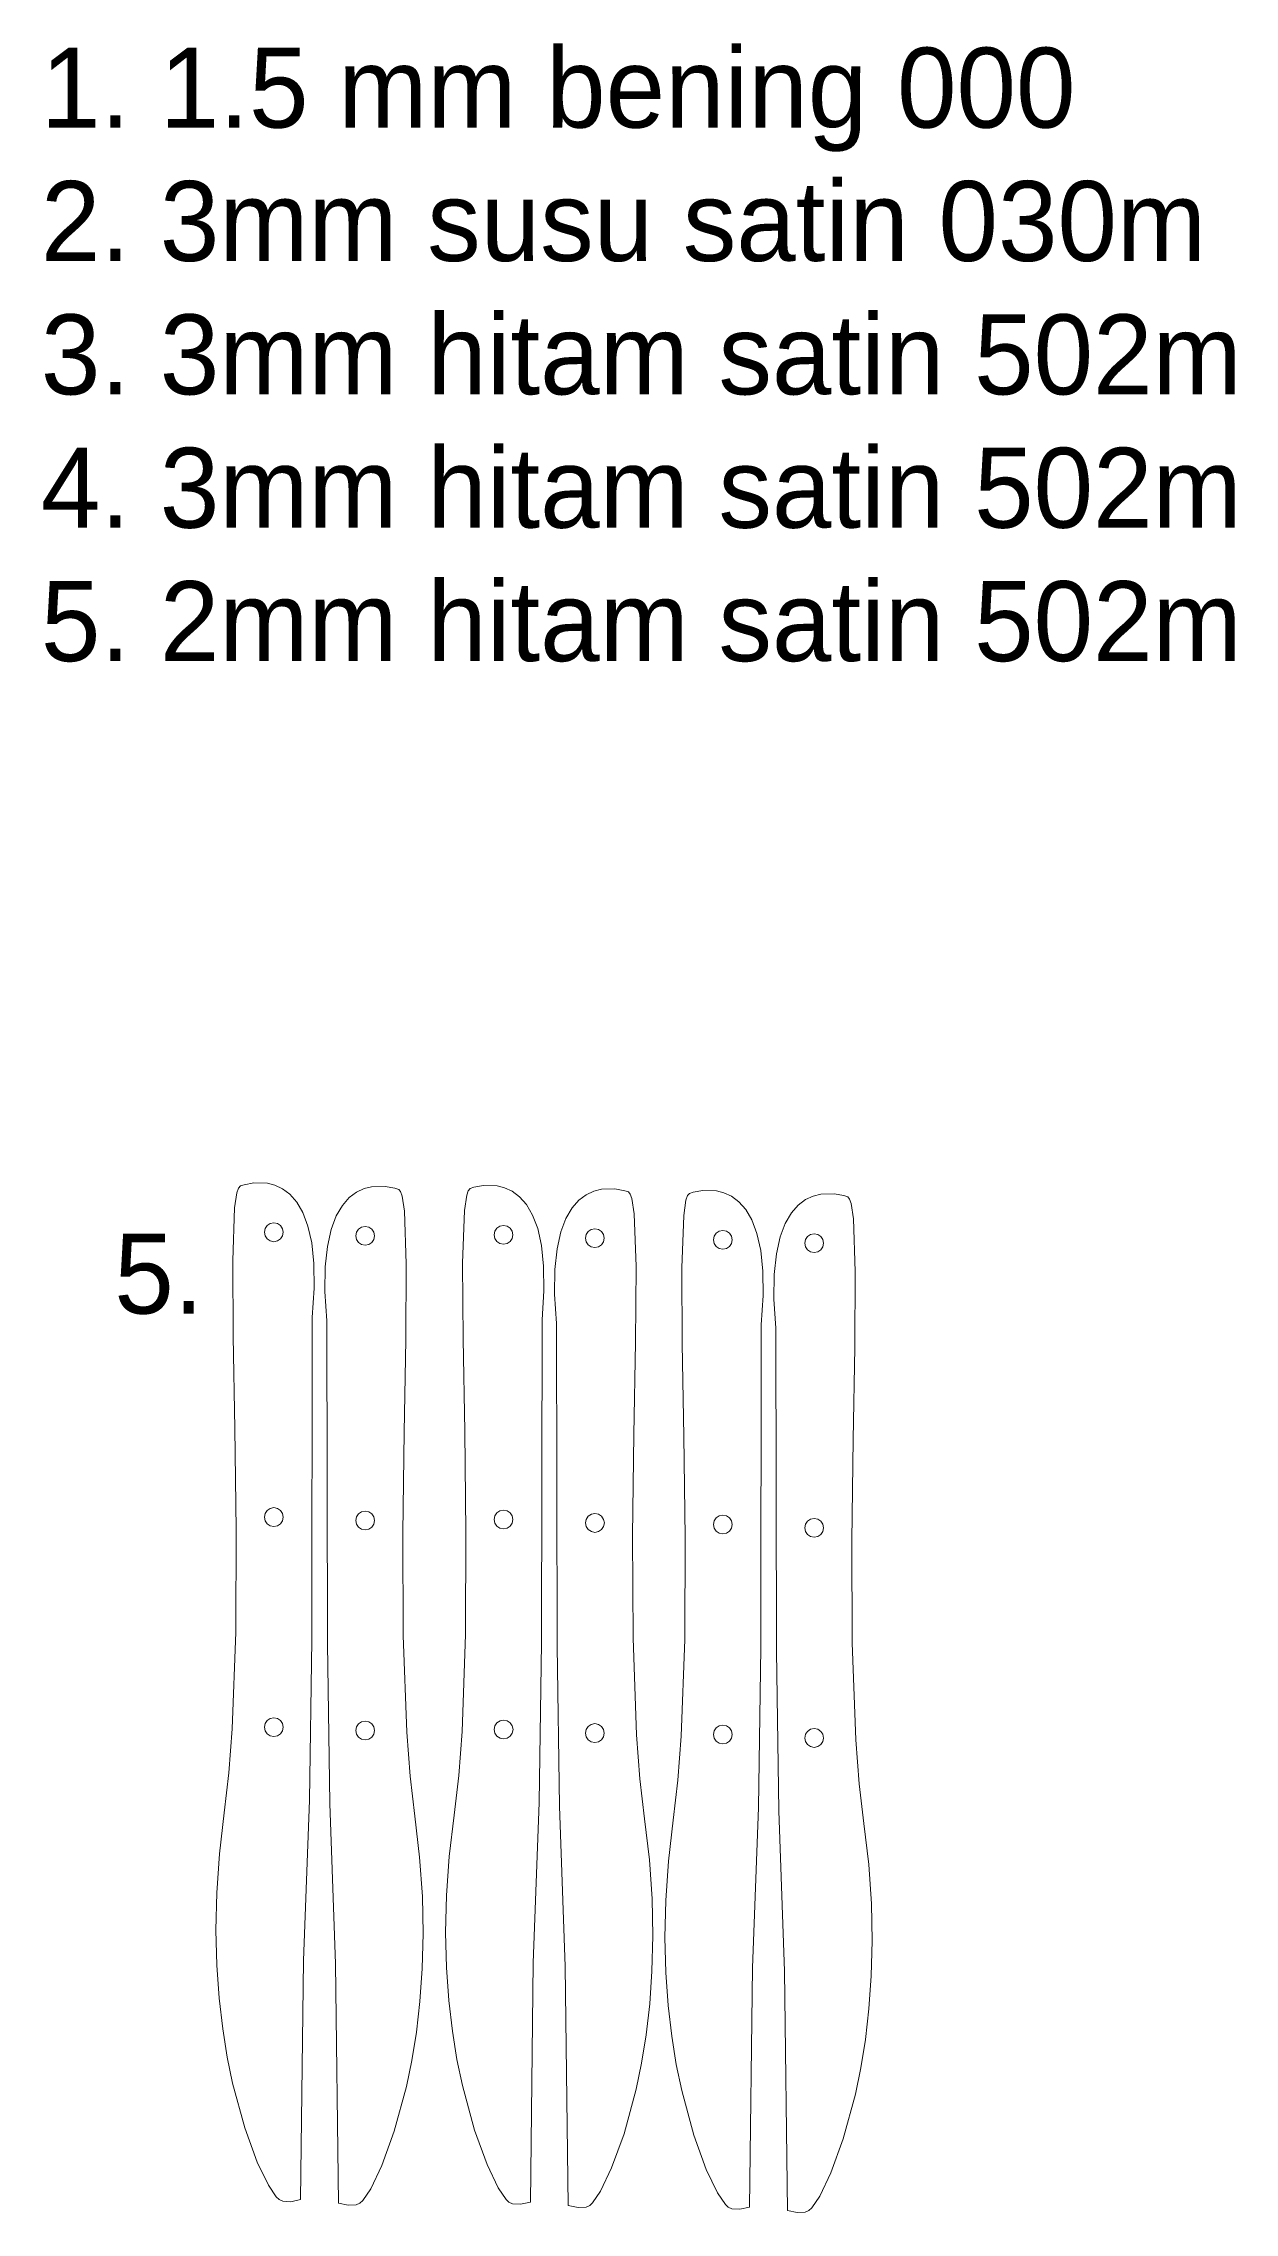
# Model space of a CAD drawing. Extents: x -219 to 329, y -29 to 491.
# Drawn here: x 180.3 to 329.2, y 69.4 to 340.5 of the extents above; entities that cross this region are included whole.
import ezdxf

# ---------------------------------------------------------------- set-up
doc = ezdxf.new("R2010")
doc.units = 0
doc.header["$MEASUREMENT"] = 0
doc.layers.get('0').update_dxf_attribs({"lineweight": 25, "true_color": 0xffffff})
doc.layers.add('Layer 1', color=7, linetype='BYLAYER', lineweight=5, true_color=0xffffff)
doc.styles.add('textstyle0', font='')
doc.styles.add('textstyle1', font='')
doc.styles.get('textstyle0').set_extended_font_data('Lexend Medium')
doc.styles.get('textstyle1').set_extended_font_data('Lexend Medium')

msp = doc.modelspace()

# ---------------------------------------------------------------- linework, layer by layer
at = {"layer": 'Layer 1'}
for p, q in [((206.63, 198.1), (205.41, 197.87)), ((208.32, 198.05), (206.63, 198.1)), ((209.25, 197.81), (208.32, 198.05)), ((204.51, 196.88), (204.22, 194.97)), ((204.7, 197.44), (204.51, 196.88)), ((204.94, 197.72), (204.7, 197.44)), ((205.41, 197.87), (204.94, 197.72)), ((210.2, 197.37), (209.25, 197.81)), ((211.12, 196.69), (210.2, 197.37)), ((211.98, 195.71), (211.12, 196.69)), ((212.75, 194.4), (211.98, 195.71)), ((216.92, 193.97), (217.69, 195.28)), ((217.69, 195.28), (218.55, 196.26)), ((218.55, 196.26), (219.47, 196.94)), ((219.47, 196.94), (220.41, 197.39)), ((220.41, 197.39), (221.35, 197.62)), ((221.35, 197.62), (223.04, 197.67)), ((223.04, 197.67), (224.26, 197.44)), ((224.26, 197.44), (224.73, 197.29)), ((224.73, 197.29), (224.97, 197.01)), ((224.97, 197.01), (225.16, 196.45)), ((225.16, 196.45), (225.45, 194.55)), ((233.23, 196.56), (232.94, 194.66)), ((233.43, 197.12), (233.23, 196.56)), ((233.66, 197.4), (233.43, 197.12)), ((234.13, 197.56), (233.66, 197.4)), ((235.35, 197.78), (234.13, 197.56)), ((237.04, 197.74), (235.35, 197.78)), ((237.98, 197.5), (237.04, 197.74)), ((238.92, 197.06), (237.98, 197.5)), ((239.84, 196.37), (238.92, 197.06)), ((240.71, 195.39), (239.84, 196.37)), ((241.47, 194.08), (240.71, 195.39)), ((246.41, 194.97), (247.27, 195.94)), ((247.27, 195.94), (248.19, 196.63)), ((248.19, 196.63), (249.14, 197.07)), ((249.14, 197.07), (250.07, 197.31)), ((250.07, 197.31), (251.76, 197.36)), ((251.76, 197.36), (252.99, 197.13)), ((252.99, 197.13), (253.46, 196.97)), ((253.46, 196.97), (253.69, 196.7)), ((253.69, 196.7), (253.89, 196.14)), ((253.89, 196.14), (254.17, 194.23)), ((260.65, 195.95), (260.36, 194.04)), ((260.84, 196.51), (260.65, 195.95)), ((261.08, 196.78), (260.84, 196.51)), ((261.55, 196.94), (261.08, 196.78)), ((262.77, 197.17), (261.55, 196.94)), ((264.46, 197.12), (262.77, 197.17)), ((265.39, 196.88), (264.46, 197.12)), ((266.34, 196.44), (265.39, 196.88)), ((267.26, 195.75), (266.34, 196.44)), ((268.12, 194.78), (267.26, 195.75)), ((273.83, 194.35), (274.69, 195.33)), ((274.69, 195.33), (275.61, 196.01)), ((275.61, 196.01), (276.55, 196.45)), ((276.55, 196.45), (277.49, 196.69)), ((277.49, 196.69), (279.18, 196.74)), ((279.18, 196.74), (280.4, 196.51)), ((280.4, 196.51), (280.87, 196.36)), ((280.87, 196.36), (281.11, 196.08)), ((281.11, 196.08), (281.3, 195.52)), ((281.3, 195.52), (281.59, 193.61)), ((204.22, 194.97), (203.98, 188.4)), ((208.04, 192.39), (208.3, 192.76)), ((208.3, 192.76), (208.67, 193.01)), ((208.67, 193.01), (209.13, 193.1)), ((209.13, 193.1), (209.58, 193.01)), ((209.58, 193.01), (209.96, 192.76)), ((209.96, 192.76), (210.21, 192.38)), ((213.38, 192.71), (212.75, 194.4)), ((213.86, 190.6), (213.38, 192.71)), ((216.28, 192.28), (216.92, 193.97)), ((220.09, 192.58), (219.71, 192.33)), ((220.54, 192.67), (220.09, 192.58)), ((221, 192.58), (220.54, 192.67)), ((221.37, 192.33), (221, 192.58)), ((225.45, 194.55), (225.68, 187.97)), ((232.94, 194.66), (232.71, 188.08)), ((237.02, 192.44), (237.39, 192.69)), ((237.39, 192.69), (237.85, 192.79)), ((237.85, 192.79), (238.31, 192.69)), ((238.31, 192.69), (238.68, 192.44)), ((242.11, 192.4), (241.47, 194.08)), ((245.01, 191.97), (245.64, 193.66)), ((245.64, 193.66), (246.41, 194.97)), ((254.17, 194.23), (254.41, 187.66)), ((260.36, 194.04), (260.12, 187.47)), ((268.89, 193.47), (268.12, 194.78)), ((269.52, 191.78), (268.89, 193.47)), ((272.42, 191.35), (273.06, 193.04)), ((273.06, 193.04), (273.83, 194.35)), ((281.59, 193.61), (281.82, 187.04)), ((207.95, 191.93), (208.04, 192.39)), ((208.04, 191.47), (207.95, 191.93)), ((208.3, 191.1), (208.04, 191.47)), ((208.67, 190.85), (208.3, 191.1)), ((209.13, 190.75), (208.67, 190.85)), ((209.58, 190.85), (209.13, 190.75)), ((209.96, 191.1), (209.58, 190.85)), ((210.21, 191.47), (209.96, 191.1)), ((210.21, 192.38), (210.3, 191.93)), ((210.3, 191.93), (210.21, 191.47)), ((210.3, 191.93), (210.3, 191.93)), ((214.13, 188.03), (213.86, 190.6)), ((215.54, 187.6), (215.81, 190.17)), ((215.81, 190.17), (216.28, 192.28)), ((219.46, 191.96), (219.37, 191.5)), ((219.37, 191.5), (219.46, 191.04)), ((219.37, 191.5), (219.37, 191.5)), ((219.71, 192.33), (219.46, 191.96)), ((219.46, 191.04), (219.71, 190.67)), ((219.71, 190.67), (220.09, 190.42)), ((220.09, 190.42), (220.54, 190.33)), ((220.54, 190.33), (221, 190.42)), ((221, 190.42), (221.37, 190.67)), ((221.62, 191.96), (221.37, 192.33)), ((221.37, 190.67), (221.62, 191.04)), ((221.72, 191.5), (221.62, 191.96)), ((221.62, 191.04), (221.72, 191.5)), ((236.68, 191.61), (236.77, 192.07)), ((236.77, 191.16), (236.68, 191.61)), ((236.77, 192.07), (237.02, 192.44)), ((237.02, 190.78), (236.77, 191.16)), ((237.39, 190.53), (237.02, 190.78)), ((237.85, 190.44), (237.39, 190.53)), ((238.31, 190.53), (237.85, 190.44)), ((238.68, 190.78), (238.31, 190.53)), ((238.68, 192.44), (238.93, 192.07)), ((238.93, 191.16), (238.68, 190.78)), ((238.93, 192.07), (239.02, 191.61)), ((239.02, 191.61), (238.93, 191.16)), ((239.02, 191.61), (239.02, 191.61)), ((242.58, 190.29), (242.11, 192.4)), ((242.85, 187.71), (242.58, 190.29)), ((244.27, 187.28), (244.54, 189.86)), ((244.54, 189.86), (245.01, 191.97)), ((248.19, 191.64), (248.09, 191.18)), ((248.09, 191.18), (248.19, 190.73)), ((248.09, 191.18), (248.09, 191.18)), ((248.44, 192.01), (248.19, 191.64)), ((248.19, 190.73), (248.44, 190.35)), ((248.81, 192.27), (248.44, 192.01)), ((248.44, 190.35), (248.81, 190.1)), ((249.27, 192.36), (248.81, 192.27)), ((248.81, 190.1), (249.27, 190.01)), ((249.72, 192.27), (249.27, 192.36)), ((249.27, 190.01), (249.72, 190.1)), ((250.1, 192.01), (249.72, 192.27)), ((249.72, 190.1), (250.1, 190.35)), ((250.35, 191.64), (250.1, 192.01)), ((250.1, 190.35), (250.35, 190.73)), ((250.44, 191.18), (250.35, 191.64)), ((250.35, 190.73), (250.44, 191.18)), ((264.09, 191), (264.18, 191.45)), ((264.18, 190.54), (264.09, 191)), ((264.18, 191.45), (264.44, 191.83)), ((264.44, 190.17), (264.18, 190.54)), ((264.44, 191.83), (264.81, 192.08)), ((264.81, 189.91), (264.44, 190.17)), ((264.81, 192.08), (265.27, 192.17)), ((265.27, 189.82), (264.81, 189.91)), ((265.27, 192.17), (265.72, 192.08)), ((265.72, 189.91), (265.27, 189.82)), ((265.72, 192.08), (266.1, 191.83)), ((266.1, 190.17), (265.72, 189.91)), ((266.1, 191.83), (266.35, 191.45)), ((266.35, 190.54), (266.1, 190.17)), ((266.35, 191.45), (266.44, 191)), ((266.44, 191), (266.35, 190.54)), ((266.44, 191), (266.44, 191)), ((270, 189.67), (269.52, 191.78)), ((271.95, 189.24), (272.42, 191.35)), ((275.6, 191.02), (275.51, 190.57)), ((275.51, 190.57), (275.6, 190.11)), ((275.51, 190.57), (275.51, 190.57)), ((275.85, 191.4), (275.6, 191.02)), ((275.6, 190.11), (275.85, 189.74)), ((276.23, 191.65), (275.85, 191.4)), ((276.68, 191.74), (276.23, 191.65)), ((277.14, 191.65), (276.68, 191.74)), ((277.51, 191.4), (277.14, 191.65)), ((277.76, 191.02), (277.51, 191.4)), ((277.51, 189.74), (277.76, 190.11)), ((277.86, 190.57), (277.76, 191.02)), ((277.76, 190.11), (277.86, 190.57)), ((203.98, 188.4), (204.05, 178.9)), ((214.16, 184.94), (214.13, 188.03)), ((215.51, 184.51), (215.54, 187.6)), ((225.68, 187.97), (225.62, 178.48)), ((232.71, 188.08), (232.78, 178.59)), ((242.88, 184.62), (242.85, 187.71)), ((244.23, 184.2), (244.27, 187.28)), ((254.41, 187.66), (254.34, 178.16)), ((260.12, 187.47), (260.19, 177.97)), ((270.27, 187.09), (270, 189.67)), ((270.3, 184.01), (270.27, 187.09)), ((271.68, 186.66), (271.95, 189.24)), ((275.85, 189.74), (276.23, 189.49)), ((276.23, 189.49), (276.68, 189.39)), ((276.68, 189.39), (277.14, 189.49)), ((277.14, 189.49), (277.51, 189.74)), ((213.92, 181.3), (214.16, 184.94)), ((215.75, 180.87), (215.51, 184.51)), ((242.65, 180.98), (242.88, 184.62)), ((271.65, 183.58), (271.68, 186.66)), ((281.82, 187.04), (281.75, 177.54)), ((244.47, 180.55), (244.23, 184.2)), ((270.06, 180.37), (270.3, 184.01)), ((271.89, 179.94), (271.65, 183.58)), ((213.86, 140.93), (213.92, 181.3)), ((213.92, 181.3), (213.92, 181.3)), ((215.81, 140.5), (215.75, 180.87)), ((215.75, 180.87), (215.75, 180.87)), ((242.58, 140.62), (242.65, 180.98)), ((242.65, 180.98), (242.65, 180.98)), ((244.53, 140.19), (244.47, 180.55)), ((244.47, 180.55), (244.47, 180.55)), ((270, 140), (270.06, 180.37)), ((270.06, 180.37), (270.06, 180.37)), ((271.95, 139.57), (271.89, 179.94)), ((271.89, 179.94), (271.89, 179.94)), ((204.05, 178.9), (204.26, 167.39)), ((225.62, 178.48), (225.41, 166.96)), ((232.78, 178.59), (232.98, 167.08)), ((254.34, 178.16), (254.14, 166.65)), ((260.19, 177.97), (260.4, 166.46)), ((281.75, 177.54), (281.55, 166.03)), ((204.26, 167.39), (204.42, 154.78)), ((225.41, 166.96), (225.25, 154.35)), ((232.98, 167.08), (233.14, 154.46)), ((254.14, 166.65), (253.98, 154.03)), ((260.4, 166.46), (260.56, 153.84)), ((281.55, 166.03), (281.39, 153.42)), ((208.29, 157.17), (208.66, 157.42)), ((208.66, 157.42), (209.12, 157.52)), ((209.12, 157.52), (209.58, 157.42)), ((209.58, 157.42), (209.95, 157.17)), ((204.42, 154.78), (204.36, 141.96)), ((207.95, 156.34), (208.04, 156.8)), ((208.04, 155.88), (207.95, 156.34)), ((208.04, 156.8), (208.29, 157.17)), ((208.29, 155.51), (208.04, 155.88)), ((208.66, 155.26), (208.29, 155.51)), ((209.12, 155.17), (208.66, 155.26)), ((209.58, 155.26), (209.12, 155.17)), ((209.95, 155.51), (209.58, 155.26)), ((209.95, 157.17), (210.2, 156.8)), ((210.2, 155.88), (209.95, 155.51)), ((210.2, 156.8), (210.29, 156.34)), ((210.29, 156.34), (210.2, 155.88)), ((210.29, 156.34), (210.29, 156.34)), ((219.47, 156.37), (219.38, 155.91)), ((219.38, 155.91), (219.47, 155.46)), ((219.38, 155.91), (219.38, 155.91)), ((219.72, 156.74), (219.47, 156.37)), ((219.47, 155.46), (219.72, 155.08)), ((220.09, 156.99), (219.72, 156.74)), ((219.72, 155.08), (220.09, 154.83)), ((220.55, 157.09), (220.09, 156.99)), ((220.09, 154.83), (220.55, 154.74)), ((221.01, 156.99), (220.55, 157.09)), ((220.55, 154.74), (221.01, 154.83)), ((221.38, 156.74), (221.01, 156.99)), ((221.01, 154.83), (221.38, 155.08)), ((221.63, 156.37), (221.38, 156.74)), ((221.38, 155.08), (221.63, 155.46)), ((221.72, 155.91), (221.63, 156.37)), ((221.63, 155.46), (221.72, 155.91)), ((236.67, 156.03), (236.76, 156.48)), ((236.76, 155.57), (236.67, 156.03)), ((236.76, 156.48), (237.01, 156.86)), ((237.01, 155.2), (236.76, 155.57)), ((237.01, 156.86), (237.39, 157.11)), ((237.39, 154.94), (237.01, 155.2)), ((237.39, 157.11), (237.84, 157.2)), ((237.84, 154.85), (237.39, 154.94)), ((237.84, 157.2), (238.3, 157.11)), ((238.3, 154.94), (237.84, 154.85)), ((238.3, 157.11), (238.67, 156.86)), ((238.67, 155.2), (238.3, 154.94)), ((238.67, 156.86), (238.93, 156.48)), ((238.93, 155.57), (238.67, 155.2)), ((238.93, 156.48), (239.02, 156.03)), ((239.02, 156.03), (238.93, 155.57)), ((239.02, 156.03), (239.02, 156.03)), ((248.19, 156.05), (248.1, 155.6)), ((248.1, 155.6), (248.19, 155.14)), ((248.1, 155.6), (248.1, 155.6)), ((248.44, 156.43), (248.19, 156.05)), ((248.19, 155.14), (248.44, 154.77)), ((248.82, 156.68), (248.44, 156.43)), ((248.44, 154.77), (248.82, 154.52)), ((249.27, 156.77), (248.82, 156.68)), ((249.73, 156.68), (249.27, 156.77)), ((250.1, 156.43), (249.73, 156.68)), ((249.73, 154.52), (250.1, 154.77)), ((250.35, 156.05), (250.1, 156.43)), ((250.1, 154.77), (250.35, 155.14)), ((250.45, 155.6), (250.35, 156.05)), ((250.35, 155.14), (250.45, 155.6)), ((264.09, 155.41), (264.18, 155.87)), ((264.18, 154.95), (264.09, 155.41)), ((264.18, 155.87), (264.43, 156.24)), ((264.43, 154.58), (264.18, 154.95)), ((264.43, 156.24), (264.8, 156.49)), ((264.8, 154.33), (264.43, 154.58)), ((264.8, 156.49), (265.26, 156.58)), ((265.26, 156.58), (265.72, 156.49)), ((265.72, 156.49), (266.09, 156.24)), ((266.09, 154.58), (265.72, 154.33)), ((266.09, 156.24), (266.34, 155.86)), ((266.34, 154.95), (266.09, 154.58)), ((266.34, 155.86), (266.43, 155.41)), ((266.43, 155.41), (266.34, 154.95)), ((266.43, 155.41), (266.43, 155.41)), ((275.61, 155.44), (275.52, 154.98)), ((275.52, 154.98), (275.61, 154.52)), ((275.52, 154.98), (275.52, 154.98)), ((275.86, 155.81), (275.61, 155.44)), ((276.23, 156.06), (275.86, 155.81)), ((276.69, 156.15), (276.23, 156.06)), ((277.15, 156.06), (276.69, 156.15)), ((277.52, 155.81), (277.15, 156.06)), ((277.77, 155.44), (277.52, 155.81)), ((277.86, 154.98), (277.77, 155.44)), ((277.77, 154.52), (277.86, 154.98)), ((225.25, 154.35), (225.3, 141.53)), ((233.14, 154.46), (233.09, 141.65)), ((248.82, 154.52), (249.27, 154.42)), ((249.27, 154.42), (249.73, 154.52)), ((253.98, 154.03), (254.03, 141.22)), ((260.56, 153.84), (260.5, 141.03)), ((265.26, 154.23), (264.8, 154.33)), ((265.72, 154.33), (265.26, 154.23)), ((275.61, 154.52), (275.86, 154.15)), ((275.86, 154.15), (276.23, 153.9)), ((276.23, 153.9), (276.69, 153.81)), ((276.69, 153.81), (277.15, 153.9)), ((277.15, 153.9), (277.52, 154.15)), ((277.52, 154.15), (277.77, 154.52)), ((281.39, 153.42), (281.44, 140.6)), ((204.36, 141.96), (203.93, 129.86)), ((225.3, 141.53), (225.74, 129.43)), ((233.09, 141.65), (232.65, 129.54)), ((254.03, 141.22), (254.47, 129.12)), ((260.5, 141.03), (260.06, 128.93)), ((213.56, 120.96), (213.86, 140.93)), ((216.11, 120.53), (215.81, 140.5)), ((242.29, 120.64), (242.58, 140.62)), ((244.83, 120.22), (244.53, 140.19)), ((269.7, 120.03), (270, 140)), ((272.25, 119.6), (271.95, 139.57)), ((281.44, 140.6), (281.88, 128.5)), ((207.95, 130.09), (208.05, 130.54)), ((208.05, 130.54), (208.3, 130.92)), ((208.3, 130.92), (208.67, 131.17)), ((208.67, 131.17), (209.13, 131.26)), ((209.13, 131.26), (209.58, 131.17)), ((209.58, 131.17), (209.96, 130.92)), ((209.96, 130.92), (210.21, 130.54)), ((210.21, 130.54), (210.3, 130.09)), ((219.71, 130.49), (219.46, 130.11)), ((220.08, 130.74), (219.71, 130.49)), ((220.54, 130.83), (220.08, 130.74)), ((221, 130.74), (220.54, 130.83)), ((221.37, 130.49), (221, 130.74)), ((221.62, 130.11), (221.37, 130.49)), ((236.68, 129.77), (236.77, 130.23)), ((236.77, 130.23), (237.02, 130.6)), ((237.02, 130.6), (237.4, 130.85)), ((237.4, 130.85), (237.85, 130.94)), ((237.85, 130.94), (238.31, 130.85)), ((238.31, 130.85), (238.68, 130.6)), ((238.68, 130.6), (238.93, 130.23)), ((238.93, 130.23), (239.03, 129.77)), ((248.43, 130.17), (248.18, 129.8)), ((248.81, 130.42), (248.43, 130.17)), ((249.26, 130.52), (248.81, 130.42)), ((249.72, 130.42), (249.26, 130.52)), ((250.09, 130.17), (249.72, 130.42)), ((250.35, 129.8), (250.09, 130.17)), ((264.44, 129.98), (264.81, 130.23)), ((264.81, 130.23), (265.27, 130.33)), ((265.27, 130.33), (265.72, 130.23)), ((265.72, 130.23), (266.1, 129.98)), ((203.93, 129.86), (203.51, 124.36)), ((208.05, 129.63), (207.95, 130.09)), ((208.3, 129.25), (208.05, 129.63)), ((208.67, 129), (208.3, 129.25)), ((209.13, 128.91), (208.67, 129)), ((209.58, 129), (209.13, 128.91)), ((209.96, 129.25), (209.58, 129)), ((210.21, 129.63), (209.96, 129.25)), ((210.3, 130.09), (210.21, 129.63)), ((210.3, 130.09), (210.3, 130.09)), ((219.46, 130.11), (219.37, 129.66)), ((219.37, 129.66), (219.46, 129.2)), ((219.37, 129.66), (219.37, 129.66)), ((219.46, 129.2), (219.71, 128.83)), ((219.71, 128.83), (220.08, 128.58)), ((220.08, 128.58), (220.54, 128.48)), ((220.54, 128.48), (221, 128.58)), ((221, 128.58), (221.37, 128.83)), ((221.37, 128.83), (221.62, 129.2)), ((221.71, 129.66), (221.62, 130.11)), ((221.62, 129.2), (221.71, 129.66)), ((225.74, 129.43), (226.16, 123.93)), ((232.65, 129.54), (232.23, 124.04)), ((236.77, 129.31), (236.68, 129.77)), ((237.02, 128.94), (236.77, 129.31)), ((237.4, 128.69), (237.02, 128.94)), ((237.85, 128.6), (237.4, 128.69)), ((238.31, 128.69), (237.85, 128.6)), ((238.68, 128.94), (238.31, 128.69)), ((238.93, 129.31), (238.68, 128.94)), ((239.03, 129.77), (238.93, 129.31)), ((239.03, 129.77), (239.03, 129.77)), ((248.18, 129.8), (248.09, 129.34)), ((248.09, 129.34), (248.18, 128.88)), ((248.09, 129.34), (248.09, 129.34)), ((248.18, 128.88), (248.43, 128.51)), ((248.43, 128.51), (248.81, 128.26)), ((248.81, 128.26), (249.26, 128.17)), ((249.26, 128.17), (249.72, 128.26)), ((249.72, 128.26), (250.09, 128.51)), ((250.09, 128.51), (250.35, 128.88)), ((250.44, 129.34), (250.35, 129.8)), ((250.35, 128.88), (250.44, 129.34)), ((254.47, 129.12), (254.89, 123.62)), ((260.06, 128.93), (259.65, 123.43)), ((264.09, 129.15), (264.19, 129.61)), ((264.19, 128.7), (264.09, 129.15)), ((264.19, 129.61), (264.44, 129.98)), ((264.44, 128.32), (264.19, 128.7)), ((264.81, 128.07), (264.44, 128.32)), ((265.27, 127.98), (264.81, 128.07)), ((265.72, 128.07), (265.27, 127.98)), ((266.1, 128.32), (265.72, 128.07)), ((266.1, 129.98), (266.35, 129.61)), ((266.35, 128.7), (266.1, 128.32)), ((266.35, 129.61), (266.44, 129.15)), ((266.44, 129.15), (266.35, 128.7)), ((266.44, 129.15), (266.44, 129.15)), ((275.6, 129.18), (275.51, 128.72)), ((275.51, 128.72), (275.6, 128.27)), ((275.51, 128.72), (275.51, 128.72)), ((275.85, 129.55), (275.6, 129.18)), ((275.6, 128.27), (275.85, 127.89)), ((276.22, 129.81), (275.85, 129.55)), ((275.85, 127.89), (276.22, 127.64)), ((276.68, 129.9), (276.22, 129.81)), ((276.22, 127.64), (276.68, 127.55)), ((277.14, 129.81), (276.68, 129.9)), ((276.68, 127.55), (277.14, 127.64)), ((277.51, 129.55), (277.14, 129.81)), ((277.14, 127.64), (277.51, 127.89)), ((277.76, 129.18), (277.51, 129.55)), ((277.51, 127.89), (277.76, 128.27)), ((277.85, 128.72), (277.76, 129.18)), ((277.76, 128.27), (277.85, 128.72)), ((281.88, 128.5), (282.3, 123)), ((203.51, 124.36), (202.92, 119.38)), ((226.16, 123.93), (226.74, 118.95)), ((232.23, 124.04), (231.65, 119.06)), ((254.89, 123.62), (255.47, 118.63)), ((259.65, 123.43), (259.06, 118.45)), ((282.3, 123), (282.88, 118.02)), ((202.92, 119.38), (202.32, 114.25)), ((212.83, 100.92), (213.56, 120.96)), ((216.84, 100.49), (216.11, 120.53)), ((241.56, 100.6), (242.29, 120.64)), ((245.56, 100.17), (244.83, 120.22)), ((268.97, 99.98), (269.7, 120.03)), ((272.98, 99.56), (272.25, 119.6)), ((226.74, 118.95), (227.35, 113.82)), ((231.65, 119.06), (231.04, 113.93)), ((255.47, 118.63), (256.07, 113.51)), ((259.06, 118.45), (258.46, 113.32)), ((282.88, 118.02), (283.49, 112.89)), ((202.32, 114.25), (201.98, 109.36)), ((231.04, 113.93), (230.7, 109.05)), ((227.35, 113.82), (227.69, 108.93)), ((256.07, 113.51), (256.41, 108.62)), ((258.46, 113.32), (258.12, 108.43)), ((283.49, 112.89), (283.83, 108)), ((201.98, 109.36), (201.88, 104.72)), ((227.69, 108.93), (227.79, 104.29)), ((230.7, 109.05), (230.6, 104.4)), ((256.41, 108.62), (256.51, 103.98)), ((258.12, 108.43), (258.02, 103.79)), ((283.83, 108), (283.93, 103.36)), ((201.88, 104.72), (201.99, 100.34)), ((227.79, 104.29), (227.68, 99.91)), ((230.6, 104.4), (230.71, 100.02)), ((256.51, 103.98), (256.4, 99.59)), ((258.02, 103.79), (258.13, 99.41)), ((283.93, 103.36), (283.82, 98.98)), ((201.99, 100.34), (202.28, 96.22)), ((212.47, 71.02), (212.83, 100.92)), ((217.2, 70.59), (216.84, 100.49)), ((241.19, 70.71), (241.56, 100.6)), ((227.68, 99.91), (227.39, 95.8)), ((230.71, 100.02), (231.01, 95.91)), ((245.93, 70.28), (245.56, 100.17)), ((256.4, 99.59), (256.11, 95.48)), ((258.13, 99.41), (258.42, 95.29)), ((268.61, 70.09), (268.97, 99.98)), ((273.34, 69.66), (272.98, 99.56)), ((283.82, 98.98), (283.53, 94.86)), ((202.28, 96.22), (202.73, 92.39)), ((227.39, 95.8), (226.94, 91.96)), ((231.01, 95.91), (231.45, 92.07)), ((256.11, 95.48), (255.66, 91.64)), ((258.42, 95.29), (258.87, 91.45)), ((202.73, 92.39), (203.3, 88.84)), ((283.53, 94.86), (283.08, 91.03)), ((226.94, 91.96), (226.37, 88.41)), ((231.45, 92.07), (232.02, 88.52)), ((255.66, 91.64), (255.09, 88.09)), ((258.87, 91.45), (259.44, 87.9)), ((283.08, 91.03), (282.51, 87.48)), ((203.3, 88.84), (203.97, 85.58)), ((226.37, 88.41), (225.7, 85.16)), ((232.02, 88.52), (232.69, 85.27)), ((255.09, 88.09), (254.42, 84.84)), ((259.44, 87.9), (260.11, 84.65)), ((282.51, 87.48), (281.84, 84.22)), ((203.97, 85.58), (205.49, 80)), ((225.7, 85.16), (224.18, 79.58)), ((232.69, 85.27), (234.21, 79.69)), ((254.42, 84.84), (252.91, 79.26)), ((260.11, 84.65), (261.63, 79.07)), ((281.84, 84.22), (280.32, 78.64)), ((205.49, 80), (207.05, 75.72)), ((224.18, 79.58), (222.62, 75.29)), ((234.21, 79.69), (235.78, 75.41)), ((252.91, 79.26), (251.34, 74.98)), ((261.63, 79.07), (263.19, 74.79)), ((280.32, 78.64), (278.76, 74.36)), ((207.05, 75.72), (208.44, 72.82)), ((222.62, 75.29), (221.23, 72.39)), ((235.78, 75.41), (237.17, 72.5)), ((251.34, 74.98), (249.95, 72.07)), ((263.19, 74.79), (264.58, 71.88)), ((278.76, 74.36), (277.37, 71.46)), ((208.44, 72.82), (209.43, 71.36)), ((209.43, 71.36), (209.79, 71.02)), ((209.79, 71.02), (210.24, 70.82)), ((210.24, 70.82), (211.25, 70.76)), ((211.25, 70.76), (212.47, 71.02)), ((218.42, 70.33), (217.2, 70.59)), ((219.88, 70.59), (219.43, 70.39)), ((220.24, 70.93), (219.88, 70.59)), ((221.23, 72.39), (220.24, 70.93)), ((237.17, 72.5), (238.15, 71.05)), ((238.15, 71.05), (238.51, 70.7)), ((238.51, 70.7), (238.96, 70.51)), ((238.96, 70.51), (239.97, 70.44)), ((239.97, 70.44), (241.19, 70.71)), ((248.97, 70.62), (248.61, 70.27)), ((249.95, 72.07), (248.97, 70.62)), ((264.58, 71.88), (265.57, 70.43)), ((277.37, 71.46), (276.38, 70)), ((219.43, 70.39), (218.42, 70.33)), ((247.15, 70.02), (245.93, 70.28)), ((248.16, 70.08), (247.15, 70.02)), ((248.61, 70.27), (248.16, 70.08)), ((265.57, 70.43), (265.93, 70.08)), ((265.93, 70.08), (266.38, 69.89)), ((266.38, 69.89), (267.39, 69.83)), ((267.39, 69.83), (268.61, 70.09)), ((274.56, 69.4), (273.34, 69.66)), ((275.57, 69.46), (274.56, 69.4)), ((276.02, 69.66), (275.57, 69.46)), ((276.38, 70), (276.02, 69.66))]:
    msp.add_line(p, q, dxfattribs=at)

# ---------------------------------------------------------------- texts
at = {"char_height": 1, "attachment_point": 1}
for s, insert, style in [('\\C7;\\H10;1. 1.5 mm bening 000\\P2. 3mm susu satin 030m\\P3. 3mm hitam satin 502m\\P4. 3mm hitam satin 502m\\P5. 2mm hitam satin 502m\\P', (180, 340), 'textstyle0'), ('\\C7;\\H10;5.', (189.17, 191.77), 'textstyle1')]:
    msp.add_mtext(s, dxfattribs=dict(at, insert=insert, style=style))

doc.saveas('drawing.dxf')
